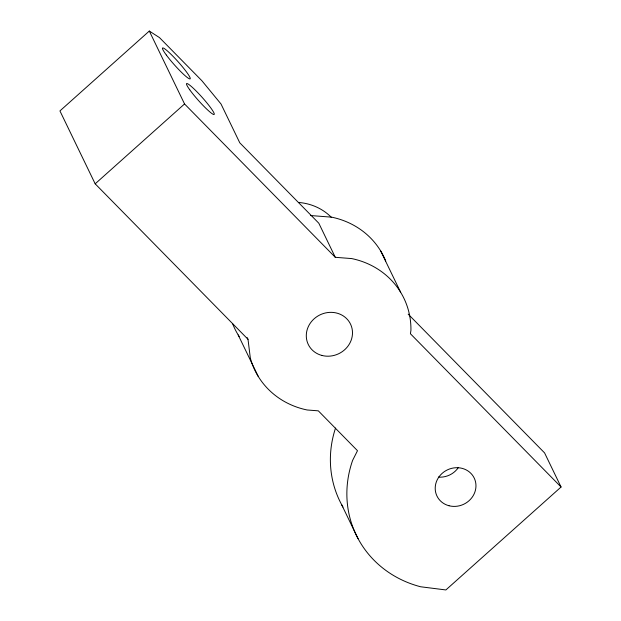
<?xml version="1.0" encoding="UTF-8"?>
<svg xmlns="http://www.w3.org/2000/svg" width="621" height="621" viewBox="0 0 621 621"><rect width="100%" height="100%" fill="white"/><g stroke="black" fill="none" stroke-linecap="round" stroke-linejoin="round"><path stroke-width="0.93" d="M561.066 487.011L410.411 333.741L410.931 330.372A82.756 76.119 -25.8 0 0 351.68 258.577L335.293 257.311L318.806 223.211L239.784 142.814L221.022 104.01L201.91 80.761L159.457 37.578L149.304 31.05L59.934 110.918L95.176 183.824L248.004 339.307L250.325 358.061A82.756 76.119 -25.8 0 0 307.116 409.976L318.317 410.838L357.494 450.699L352.619 460.378A110.344 101.495 -25.8 0 0 420.681 586.775L445.878 589.95L561.066 487.011L544.578 452.903L408.176 314.133M95.176 183.824L184.546 103.955L149.304 31.05M310.601 215.541L331.661 217.164A82.756 76.119 -25.8 0 1 385.726 260.983M184.546 103.955L335.293 257.311M380.603 250.822L400.623 292.235M341.604 504.601L358.092 538.702M247.181 337.607L248.004 339.307M238.161 334.905L258.181 376.318M342.986 507.07A110.344 101.495 -25.8 0 1 335.526 428.063M458.407 467.489A20.687 19.034 -25.8 0 1 438.364 477.107M239.163 336.504A82.756 76.119 -25.8 0 1 232.681 323.851M298.887 202.477A55.168 50.751 -25.8 0 1 331.241 217.226M449.037 505.75A20.687 19.034 -25.8 0 0 475.577 482.036A20.687 19.034 -25.8 0 0 442.136 473.373A20.687 19.034 -25.8 0 0 449.037 505.75M321.981 355.468A23.451 21.564 -25.8 0 0 352.053 328.587A23.451 21.564 -25.8 0 0 314.156 318.775A23.451 21.564 -25.8 0 0 321.981 355.468M166.374 55.098A20.687 2.414 48.2 0 0 189.715 78.914A20.687 2.414 48.2 0 0 172.941 56.239A20.687 2.414 48.2 0 0 166.374 55.098M189.7 89.727A20.687 2.414 48.2 0 0 213.438 114.419A20.687 2.414 48.2 0 0 198.029 92.925A20.687 2.414 48.2 0 0 189.7 89.727"/></g></svg>
